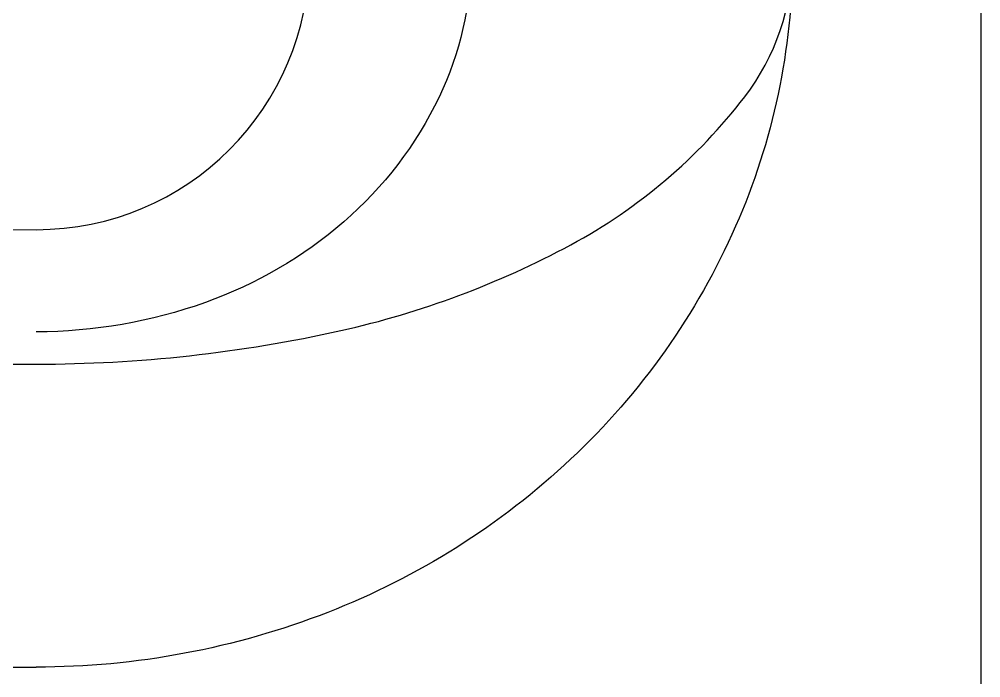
# Model space of a CAD drawing. Header units: millimetres. Extents: x -1256.29 to -1254.58, y 2254.25 to 2255.15.
# Drawn here: x -1254.8524 to -1254.5786, y 2254.3659 to 2254.5535 of the extents above; entities that cross this region are included whole.
import ezdxf

# ---------------------------------------------------------------- set-up
doc = ezdxf.new("R2010")
doc.units = ezdxf.units.MM
doc.header["$LTSCALE"] = 10
doc.layers.add('jacuzzi', color=1, linetype='Continuous')

msp = doc.modelspace()

# ---------------------------------------------------------------- linework, layer by layer
at = {"layer": 'jacuzzi'}
for p, q in [((-1255.12919, 2254.4955), (-1254.8476, 2254.49352)), ((-1255.10739, 2254.45523), (-1254.8476, 2254.45523)), ((-1255.10559, 2254.36894), (-1254.8476, 2254.36894))]:
    msp.add_line(p, q, dxfattribs=at)
at = {"layer": 'jacuzzi', "color": 3}
msp.add_lwpolyline([(-1256.27857, 2254.83828), (-1256.27857, 2255.13535, -0.414214), (-1256.26339, 2255.15053), (-1254.59375, 2255.15053, -0.414214), (-1254.57857, 2255.13535), (-1254.57857, 2254.26572, -0.414214), (-1254.59375, 2254.25053), (-1256.26339, 2254.25053, -0.414214), (-1256.27857, 2254.26572), (-1256.27857, 2254.63828)], format="xyb", dxfattribs=at)
at = {"layer": 'jacuzzi'}
for points in [[(-1254.8476, 2254.45523, 0.054985), (-1254.7608, 2254.4648, 0.068797), (-1254.69529, 2254.48924, 0.105698), (-1254.64579, 2254.53136, 0.165254), (-1254.63221, 2254.57135, 0.165254)], [(-1254.63221, 2254.57135, -0.104164), (-1254.64839, 2254.49451, -0.100663), (-1254.69529, 2254.42823, -0.096077), (-1254.76456, 2254.38454, -0.093069), (-1254.8476, 2254.36894, -0.093069)], [(-1254.72375, 2254.57135, -0.11231), (-1254.73287, 2254.53124, -0.103182), (-1254.76002, 2254.49575, -0.092447), (-1254.7994, 2254.47279, -0.086066), (-1254.8476, 2254.46444, -0.086066)]]:
    msp.add_lwpolyline(points, format="xyb", dxfattribs=at)
msp.add_arc((-1254.8476, 2254.57135), 0.07783, 270, 0, dxfattribs=at)

doc.saveas('drawing.dxf')
